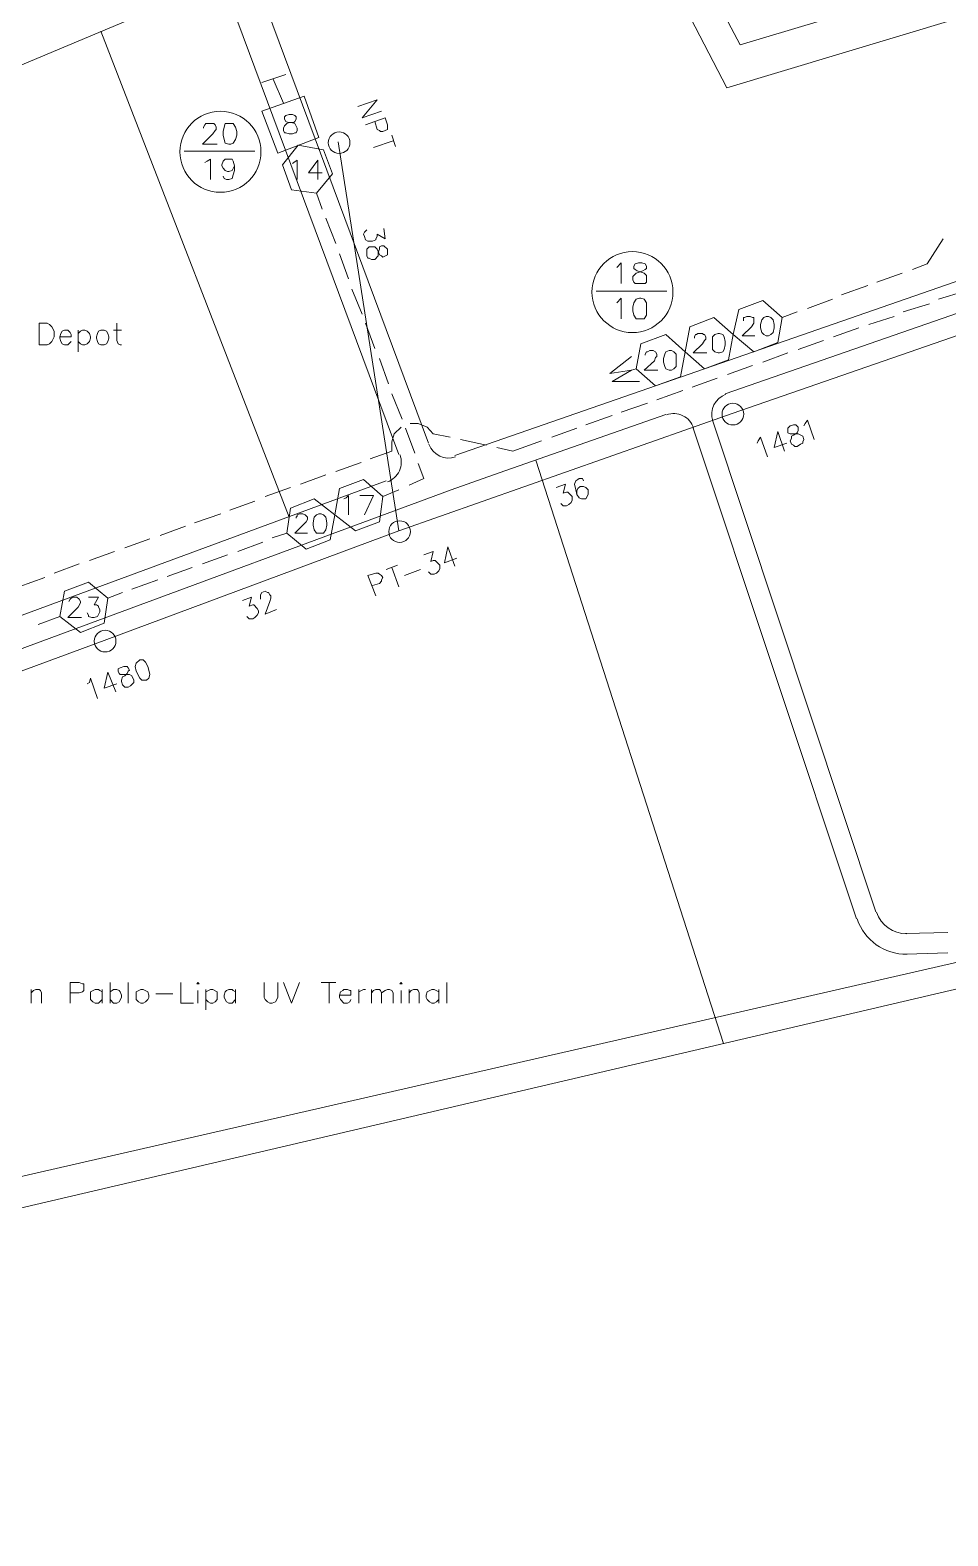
# Model space of a CAD drawing. Header units: millimetres. Extents: x 3.6 to 37.8, y 0.6 to 28.7.
# Drawn here: x 25.09 to 28.45, y 5.29 to 10.79 of the extents above; entities that cross this region are included whole.
import ezdxf

# ---------------------------------------------------------------- set-up
doc = ezdxf.new("R2010")
doc.units = ezdxf.units.MM
for name, color, linetype in [('PDF_Batangas$Geomap$BOUNDARY-NODE', 3, 'Continuous'), ('PDF_Batangas$Geomap$NAME-LANDMARK', 7, 'Continuous'), ('PDF_Batangas$Geomap$Passives-TapOffs', 7, 'Continuous'), ('PDF_Batangas$Geomap$POLE', 7, 'Continuous'), ('PDF_Batangas$Geomap$STRAND', 7, 'Continuous'), ('PDF_Batangas$Geomap$Symbols-SelfTerminating', 7, 'Continuous'), ('PDF_Batangas$Geomap$Symbols-Terminator', 7, 'Continuous'), ('PDF_FRAME-TB', 7, 'Continuous')]:
    doc.layers.add(name, color=color, linetype=linetype)
for name, color, linetype, true_color in [('PDF_Batangas$Geomap$Cable-565', 23, 'Continuous', 0xdd8a6e), ('PDF_Batangas$Geomap$LOTS', 254, 'Continuous', 0xdcdcdc), ('PDF_Batangas$Geomap$ROAD', 8, 'Continuous', 0x808080), ('PDF_Batangas$Geomap$SDU', 157, 'Continuous', 0x396472), ('PDF_Batangas$Geomap$Symbols-EndOfLine', 15, 'Continuous', 0x954a4a)]:
    doc.layers.add(name, color=color, linetype=linetype, true_color=true_color)

msp = doc.modelspace()

# ---------------------------------------------------------------- linework, layer by layer
at = {"layer": 'PDF_Batangas$Geomap$BOUNDARY-NODE', "lineweight": 0}
for points in [[(33.3498, 8.7465), (32.0501, 11.9074), (27.6384, 10.5793), (25.7599, 14.1987), (25.8147, 14.2787)], [(14.6911, 2.5712), (14.7015, 2.6608), (14.8641, 2.8485), (20.7207, 3.5657), (22.8306, 6.0884), (29.5398, 7.625)]]:
    msp.add_lwpolyline(points, dxfattribs=at)
at = {"layer": 'PDF_Batangas$Geomap$Cable-565', "lineweight": 13}
for points in [[(26.1393, 10.1936), (26.1602, 10.1352)], [(26.1727, 10.1019), (26.2102, 10.0102)], [(28.4286, 10.0268), (28.3702, 9.9351), (28.316, 9.9142)], [(26.2227, 9.9726), (26.2561, 9.8809)], [(28.0575, 9.8225), (28.1534, 9.8559)], [(28.1867, 9.8684), (28.2785, 9.9017)], [(26.2686, 9.8434), (26.3061, 9.7516)], [(27.9324, 9.7725), (28.0241, 9.8058)], [(28.5078, 9.835), (28.4119, 9.8058)], [(27.8406, 9.7391), (27.8948, 9.76)], [(28.2493, 9.7433), (28.1575, 9.7141)], [(28.3785, 9.7891), (28.2826, 9.76)], [(26.3186, 9.7183), (26.352, 9.6265)], [(28.12, 9.7016), (28.0283, 9.6682)], [(27.9908, 9.6557), (27.899, 9.6224)], [(26.3687, 9.589), (26.402, 9.4973)], [(27.8615, 9.6098), (27.7698, 9.5765)], [(27.7322, 9.564), (27.6405, 9.5306)], [(27.4779, 9.4722), (27.382, 9.4389)], [(27.603, 9.5181), (27.5112, 9.4848)], [(26.4146, 9.4597), (26.4521, 9.368)], [(27.3486, 9.4264), (27.2527, 9.393)], [(27.2193, 9.3805), (27.1234, 9.3471)], [(26.4479, 9.3388), (26.4229, 9.3138), (26.4146, 9.2846), (26.4146, 9.2512), (26.3353, 9.2221)], [(26.4646, 9.3346), (26.498, 9.2429)], [(26.4813, 9.3513), (26.5105, 9.3513), (26.5438, 9.3388), (26.5647, 9.3138), (26.6272, 9.3013)], [(27.0901, 9.3346), (26.9983, 9.3013)], [(26.7607, 9.2721), (26.6647, 9.2929)], [(26.9608, 9.2888), (26.8566, 9.2512), (26.7982, 9.2638)], [(26.302, 9.2095), (26.2102, 9.1762)], [(26.5105, 9.2054), (26.5313, 9.1512), (26.4771, 9.1261)], [(26.1727, 9.1637), (26.081, 9.1303)], [(26.0434, 9.1178), (25.9517, 9.0844)], [(26.4396, 9.1095), (26.3812, 9.0844)], [(25.9142, 9.0678), (25.8224, 9.0344)], [(25.6598, 8.976), (25.5681, 8.9427)], [(25.7891, 9.0219), (25.6932, 8.9885)], [(25.5306, 8.9302), (25.4388, 8.8968)], [(25.9434, 8.9177), (25.8516, 8.8843)], [(26.0309, 8.951), (25.9767, 8.9343)], [(25.4013, 8.8843), (25.3096, 8.8509)], [(25.8141, 8.8718), (25.7224, 8.8384)], [(25.272, 8.8384), (25.1803, 8.8051)], [(25.6848, 8.8259), (25.5931, 8.7926)], [(25.1469, 8.7884), (25.051, 8.755)], [(25.5597, 8.7801), (25.4638, 8.7467)], [(25.4305, 8.7342), (25.3763, 8.7133)], [(25.2011, 8.6466), (25.1219, 8.6174)]]:
    msp.add_lwpolyline(points, dxfattribs=at)
at = {"layer": 'PDF_Batangas$Geomap$LOTS', "lineweight": 0}
for points in [[(24.4536, 12.3639), (24.9009, 12.5329), (25.5931, 10.8858), (24.4798, 10.4188), (23.969, 11.636)], [(26.0393, 9.0094), (25.3512, 10.7857)], [(26.94, 9.2179), (27.6258, 7.0847)]]:
    msp.add_lwpolyline(points, dxfattribs=at)
at = {"layer": 'PDF_Batangas$Geomap$NAME-LANDMARK', "lineweight": 0}
for points in [[(25.0969, 7.233), (25.0969, 7.2831)], [(25.0969, 7.2706), (25.1052, 7.2789), (25.1136, 7.2831), (25.1261, 7.2831), (25.1302, 7.2789), (25.1344, 7.2706), (25.1344, 7.233)], [(25.2387, 7.233), (25.2387, 7.3081), (25.272, 7.3081), (25.2845, 7.3039), (25.2887, 7.3039), (25.2887, 7.2789), (25.2845, 7.2747), (25.272, 7.2706), (25.2387, 7.2706)], [(25.3554, 7.2456), (25.3429, 7.233), (25.3304, 7.233), (25.3221, 7.2372), (25.3137, 7.2456), (25.3137, 7.2747), (25.3304, 7.2831), (25.3429, 7.2831), (25.3471, 7.2789), (25.3554, 7.2747)], [(25.3554, 7.233), (25.3554, 7.2831)], [(25.3846, 7.233), (25.3846, 7.3081)], [(25.3846, 7.2747), (25.3929, 7.2789), (25.3971, 7.2831), (25.4096, 7.2831), (25.418, 7.2789), (25.4221, 7.2747), (25.4263, 7.2622), (25.4263, 7.2539), (25.418, 7.2372), (25.4096, 7.233), (25.3971, 7.233), (25.3846, 7.2456)], [(25.4513, 7.233), (25.4513, 7.3081)], [(25.6139, 7.2664), (25.5514, 7.2664)], [(25.689, 7.233), (25.6431, 7.233), (25.6431, 7.3081)], [(25.7057, 7.233), (25.7057, 7.2789)], [(25.7349, 7.208), (25.7349, 7.2831)], [(25.7349, 7.2747), (25.7516, 7.2831), (25.7599, 7.2831), (25.7766, 7.2747), (25.7766, 7.2456), (25.7682, 7.2372), (25.7599, 7.233), (25.7516, 7.233), (25.7432, 7.2372), (25.7349, 7.2456)], [(25.8433, 7.2456), (25.8308, 7.233), (25.8183, 7.233), (25.8099, 7.2372), (25.8016, 7.2539), (25.8016, 7.2622), (25.8058, 7.2747), (25.8099, 7.2789), (25.8183, 7.2831), (25.8308, 7.2831), (25.8349, 7.2789), (25.8433, 7.2747)], [(25.8433, 7.233), (25.8433, 7.2831)], [(25.9976, 7.3081), (25.9976, 7.2539), (25.9892, 7.2372), (25.9767, 7.233), (25.9684, 7.233), (25.96, 7.2372), (25.9517, 7.2456), (25.9475, 7.2539), (25.9475, 7.3081)], [(26.0768, 7.3081), (26.0476, 7.233), (26.0184, 7.3081)], [(26.2102, 7.3081), (26.156, 7.3081)], [(26.1852, 7.233), (26.1852, 7.3081)], [(26.2644, 7.2456), (26.2603, 7.2372), (26.2519, 7.233), (26.2394, 7.233), (26.2269, 7.2456), (26.2227, 7.2539), (26.2227, 7.2622), (26.2269, 7.2747), (26.2353, 7.2789), (26.2394, 7.2831), (26.2519, 7.2831), (26.2603, 7.2789), (26.2644, 7.2789), (26.2644, 7.2622), (26.2227, 7.2622)], [(26.2936, 7.233), (26.2936, 7.2831)], [(26.2936, 7.2622), (26.2936, 7.2747), (26.3103, 7.2831), (26.3186, 7.2831)], [(26.3395, 7.233), (26.3395, 7.2831)], [(26.3395, 7.2706), (26.3478, 7.2789), (26.3562, 7.2831), (26.3687, 7.2831), (26.3729, 7.2789), (26.377, 7.2706), (26.377, 7.233)], [(26.377, 7.2706), (26.3895, 7.2789), (26.3979, 7.2831), (26.4062, 7.2831), (26.4146, 7.2789), (26.4187, 7.2706), (26.4187, 7.233)], [(26.4479, 7.233), (26.4479, 7.2789)], [(26.4771, 7.233), (26.4771, 7.2831)], [(26.4771, 7.2706), (26.4854, 7.2789), (26.4938, 7.2831), (26.5063, 7.2831), (26.5105, 7.2789), (26.5146, 7.2706), (26.5146, 7.233)], [(26.5855, 7.2456), (26.5772, 7.2372), (26.5688, 7.233), (26.5605, 7.233), (26.5522, 7.2372), (26.5438, 7.2456), (26.5397, 7.2539), (26.5397, 7.2622), (26.5438, 7.2747), (26.5605, 7.2831), (26.5688, 7.2831), (26.5855, 7.2747)], [(26.5855, 7.233), (26.5855, 7.2831)], [(26.6147, 7.233), (26.6147, 7.3081)]]:
    msp.add_lwpolyline(points, dxfattribs=at)
for points in [[(25.4972, 7.2831), (25.5055, 7.2831), (25.5222, 7.2747), (25.5264, 7.2622), (25.5264, 7.2539), (25.5222, 7.2456), (25.5139, 7.2372), (25.5055, 7.233), (25.4972, 7.233), (25.4889, 7.2372), (25.4805, 7.2456), (25.4805, 7.2747)], [(25.7015, 7.3039), (25.7057, 7.3081), (25.7099, 7.3039)], [(26.4437, 7.3039), (26.4479, 7.3081), (26.4521, 7.3039)]]:
    msp.add_lwpolyline(points, close=True, dxfattribs=at)
at = {"layer": 'PDF_Batangas$Geomap$Passives-TapOffs', "lineweight": 9}
for points in [[(26.0935, 10.5481), (26.1477, 10.3979), (25.9976, 10.3396), (25.9392, 10.4939)], [(26.0393, 10.4813), (26.0518, 10.4813), (26.0601, 10.4772), (26.0643, 10.473), (26.0643, 10.4647), (26.0601, 10.4563), (26.056, 10.4522), (26.0393, 10.4522), (26.0309, 10.448), (26.0226, 10.4396), (26.0184, 10.4313), (26.0184, 10.423), (26.0226, 10.4146), (26.0268, 10.4146), (26.0393, 10.4105), (26.0518, 10.4105), (26.0601, 10.4146), (26.0643, 10.4146), (26.0685, 10.423), (26.0685, 10.4313), (26.0601, 10.448), (26.0476, 10.4522), (26.0351, 10.4522), (26.0268, 10.4563), (26.0226, 10.4647), (26.0226, 10.473), (26.0268, 10.4772)], [(26.0143, 10.2979), (26.0726, 10.3688), (26.1644, 10.3521), (26.1977, 10.2645), (26.1393, 10.1936), (26.0476, 10.2061)], [(27.7364, 9.614), (27.6613, 9.6766), (27.6822, 9.7683), (27.7698, 9.8017), (27.8406, 9.7391), (27.824, 9.6474)], [(27.7823, 9.7433), (27.7906, 9.7433), (27.7989, 9.7391), (27.8073, 9.7308), (27.8114, 9.7141), (27.8114, 9.7016), (27.8073, 9.6849), (27.7989, 9.6766), (27.7906, 9.6724), (27.7823, 9.6724), (27.7739, 9.6766), (27.7656, 9.6849), (27.7614, 9.7016), (27.7614, 9.7141), (27.7656, 9.7308), (27.7739, 9.7391)], [(27.5571, 9.5515), (27.4862, 9.614), (27.5029, 9.7058), (27.5904, 9.7391), (27.6613, 9.6766), (27.6447, 9.5848)], [(27.3778, 9.4889), (27.3069, 9.5515), (27.3236, 9.6432), (27.4153, 9.6766), (27.4862, 9.614), (27.4695, 9.5223)], [(27.6071, 9.6807), (27.6113, 9.6807), (27.6238, 9.6766), (27.628, 9.6682), (27.6321, 9.6515), (27.6321, 9.639), (27.628, 9.6224), (27.6238, 9.614), (27.6113, 9.6098), (27.6071, 9.6098), (27.5946, 9.614), (27.5863, 9.6224), (27.5863, 9.6682), (27.5946, 9.6766)], [(27.4278, 9.6182), (27.4362, 9.6182), (27.4445, 9.614), (27.4528, 9.6057), (27.4528, 9.5598), (27.4445, 9.5515), (27.4362, 9.5473), (27.4278, 9.5473), (27.4153, 9.5515), (27.4111, 9.5598), (27.407, 9.5765), (27.407, 9.589), (27.4111, 9.6057), (27.4153, 9.614)], [(26.2811, 8.9594), (26.2061, 9.0177), (26.2227, 9.1136), (26.3103, 9.147), (26.3812, 9.0844), (26.3687, 8.9927)], [(26.1018, 8.8926), (26.0309, 8.951), (26.0434, 9.0428), (26.131, 9.0761), (26.2061, 9.0177), (26.1894, 8.926)], [(26.1477, 9.0219), (26.156, 9.0219), (26.1644, 9.0177), (26.1727, 9.0094), (26.1769, 8.9885), (26.1769, 8.9802), (26.1727, 8.9635), (26.1644, 8.951), (26.1393, 8.951), (26.131, 8.9635), (26.1268, 8.9802), (26.1268, 8.9885), (26.131, 9.0094), (26.1393, 9.0177)], [(25.2762, 8.5882), (25.2011, 8.6466), (25.2178, 8.7384), (25.3054, 8.7717), (25.3763, 8.7133), (25.3638, 8.6216)]]:
    msp.add_lwpolyline(points, close=True, dxfattribs=at)
for points in [[(26.0518, 10.302), (26.056, 10.3062), (26.0685, 10.3145), (26.0685, 10.2437)], [(26.1602, 10.2687), (26.1102, 10.2687), (26.1435, 10.3145), (26.1435, 10.2437)], [(27.6989, 9.7266), (27.6989, 9.7391), (27.703, 9.7391), (27.7114, 9.7433), (27.7239, 9.7433), (27.7322, 9.7391), (27.7364, 9.7391), (27.7364, 9.7183), (27.7281, 9.7058), (27.6947, 9.6724), (27.7406, 9.6724)], [(27.5196, 9.6641), (27.5196, 9.6682), (27.5237, 9.6766), (27.5279, 9.6766), (27.5321, 9.6807), (27.5487, 9.6807), (27.5529, 9.6766), (27.5571, 9.6766), (27.5613, 9.6682), (27.5613, 9.6599), (27.5571, 9.6557), (27.5487, 9.6432), (27.5154, 9.6098), (27.5654, 9.6098)], [(27.3403, 9.6015), (27.3403, 9.6057), (27.3444, 9.614), (27.3486, 9.614), (27.3569, 9.6182), (27.3694, 9.6182), (27.3778, 9.614), (27.382, 9.6057), (27.382, 9.5973), (27.3778, 9.5932), (27.3736, 9.5807), (27.3361, 9.5473), (27.3861, 9.5473)], [(26.2394, 9.0761), (26.2478, 9.0803), (26.2561, 9.0886), (26.2561, 9.0177)], [(26.2978, 9.0886), (26.3478, 9.0886), (26.3145, 9.0177)], [(26.0643, 9.0052), (26.0643, 9.0094), (26.0685, 9.0136), (26.0685, 9.0177), (26.0768, 9.0219), (26.0893, 9.0219), (26.0976, 9.0177), (26.106, 9.0094), (26.106, 9.0011), (26.1018, 8.9927), (26.0601, 8.951), (26.106, 8.951)], [(25.2345, 8.7008), (25.2387, 8.7092), (25.247, 8.7175), (25.2637, 8.7175), (25.272, 8.7092), (25.2762, 8.7008), (25.2762, 8.6967), (25.2679, 8.68), (25.2303, 8.6424), (25.2804, 8.6424)], [(25.3054, 8.7175), (25.3429, 8.7175), (25.3262, 8.6883), (25.3346, 8.6883), (25.3429, 8.6841), (25.3429, 8.68), (25.3471, 8.6716), (25.3471, 8.6633), (25.3387, 8.6466), (25.3262, 8.6424), (25.3179, 8.6424), (25.3054, 8.6466), (25.3054, 8.6508), (25.3012, 8.6591)]]:
    msp.add_lwpolyline(points, dxfattribs=at)
at = {"layer": 'PDF_Batangas$Geomap$POLE', "lineweight": 0}
for points in [[(26.2895, 10.5105), (26.3603, 10.5355), (26.3061, 10.4688), (26.377, 10.4939)], [(26.3186, 10.4438), (26.3895, 10.4688), (26.3979, 10.4438), (26.3979, 10.4271), (26.3812, 10.4188), (26.3729, 10.4188), (26.3687, 10.423), (26.3603, 10.4271), (26.352, 10.4563)], [(26.4271, 10.3646), (26.4146, 10.4063)], [(26.3478, 10.3604), (26.4187, 10.3854)], [(27.9199, 9.343), (27.924, 9.3513), (27.9324, 9.3638), (27.9574, 9.2929)], [(27.8573, 9.2804), (27.8114, 9.2638), (27.824, 9.3221), (27.849, 9.2512)], [(27.7489, 9.2804), (27.7531, 9.2888), (27.7614, 9.3013), (27.7864, 9.2304)], [(26.5313, 8.8718), (26.5647, 8.8843), (26.5563, 8.8468), (26.5647, 8.8509), (26.573, 8.8509), (26.5897, 8.8343), (26.5897, 8.8217), (26.5855, 8.8134), (26.5772, 8.8051), (26.5688, 8.8009), (26.5563, 8.8009), (26.548, 8.8092)], [(26.6522, 8.8593), (26.6064, 8.8426), (26.6189, 8.901), (26.6439, 8.8301)], [(26.4354, 8.8343), (26.3937, 8.8176)], [(26.4396, 8.755), (26.4146, 8.8259)], [(26.5188, 8.8176), (26.4604, 8.7967)], [(26.3562, 8.7217), (26.327, 8.7967), (26.3562, 8.8051), (26.3645, 8.8051), (26.3687, 8.8009), (26.377, 8.7967), (26.3812, 8.7884), (26.377, 8.7801), (26.377, 8.7759), (26.3687, 8.7675), (26.3437, 8.7592)], [(25.4096, 8.4006), (25.3638, 8.3839), (25.3763, 8.4423), (25.4055, 8.3714)], [(25.3012, 8.4006), (25.3096, 8.4048), (25.3137, 8.4214), (25.3387, 8.3464)]]:
    msp.add_lwpolyline(points, dxfattribs=at)
for points in [[(27.8698, 9.343), (27.8823, 9.3471), (27.8907, 9.3471), (27.899, 9.3388), (27.899, 9.3263), (27.8948, 9.318), (27.8823, 9.3096), (27.874, 9.3054), (27.874, 9.2971), (27.8698, 9.2888), (27.874, 9.2763), (27.8823, 9.2721), (27.8865, 9.2679), (27.8948, 9.2679), (27.9074, 9.2763), (27.9157, 9.2804), (27.9157, 9.2846), (27.9199, 9.2929), (27.9157, 9.3054), (27.899, 9.3138), (27.8698, 9.3138), (27.8615, 9.318), (27.8615, 9.3346)], [(25.4805, 8.4757), (25.493, 8.4882), (25.5055, 8.4882), (25.5139, 8.4798), (25.5222, 8.4631), (25.5264, 8.4506), (25.5306, 8.434), (25.5264, 8.4214), (25.518, 8.4131), (25.5014, 8.4131), (25.493, 8.4214), (25.4805, 8.4465), (25.4763, 8.4631)], [(25.4221, 8.459), (25.4346, 8.4631), (25.4472, 8.4631), (25.4513, 8.459), (25.4555, 8.4506), (25.4513, 8.4465), (25.4472, 8.4381), (25.4388, 8.4298), (25.4305, 8.4256), (25.4263, 8.4131), (25.4263, 8.4089), (25.4305, 8.3964), (25.4388, 8.3881), (25.4513, 8.3881), (25.4597, 8.3923), (25.4722, 8.4048), (25.4722, 8.4131), (25.4638, 8.4298), (25.4555, 8.434), (25.4221, 8.434), (25.418, 8.4381), (25.4138, 8.4465), (25.4138, 8.4548)]]:
    msp.add_lwpolyline(points, close=True, dxfattribs=at)
for centre in [(26.2217, 10.3784), (27.6603, 9.386), (26.4427, 8.9565), (25.3668, 8.5561)]:
    msp.add_circle(centre, 0.0396, dxfattribs=at)
at = {"layer": 'PDF_Batangas$Geomap$ROAD', "lineweight": 0}
for points in [[(26.548, 9.2804), (25.9142, 10.9859)], [(25.8058, 10.9442), (26.4396, 9.2387)], [(27.6321, 9.4597), (31.0389, 10.644), (31.0014, 10.7482), (26.6439, 9.2346)], [(23.7584, 8.0462), (26.6314, 9.1095), (26.8065, 9.172), (27.4153, 9.3847)], [(28.1826, 7.5666), (27.5863, 9.3638)], [(27.5154, 9.3346), (28.1117, 7.5416)], [(26.3937, 9.1428), (23.7292, 8.1587)], [(28.4453, 7.4916), (28.291, 7.4874)], [(28.2951, 7.4123), (28.4453, 7.4165)]]:
    msp.add_lwpolyline(points, dxfattribs=at)
for centre, radius, start, end in [((27.6603, 9.386), 0.0771, 109.1491, 198.4241), ((27.4435, 9.3109), 0.0771, 18.4241, 109.1492), ((26.622, 9.3026), 0.0771, 200.3412, 289.1492), ((26.3718, 9.2108), 0.0771, 290.2862, 20.3411), ((28.2941, 7.6012), 0.1147, 198.4241, 270.78), ((28.2941, 7.6012), 0.1897, 198.4241, 270.78)]:
    msp.add_arc(centre, radius, start, end, dxfattribs=at)
at = {"layer": 'PDF_Batangas$Geomap$SDU', "lineweight": 0}
for points in [[(25.1261, 9.7183), (25.1553, 9.7183), (25.1636, 9.7141), (25.1719, 9.7058), (25.1803, 9.6891), (25.1803, 9.6682), (25.1719, 9.6515), (25.1636, 9.6432), (25.1553, 9.639), (25.1261, 9.639)], [(25.3512, 9.6932), (25.3638, 9.6932), (25.3721, 9.6891), (25.3763, 9.6807), (25.3804, 9.6682), (25.3804, 9.6641), (25.3763, 9.6515), (25.3721, 9.6432), (25.3638, 9.639), (25.3512, 9.639), (25.3429, 9.6432), (25.3387, 9.6515), (25.3346, 9.6641), (25.3346, 9.6682), (25.3387, 9.6807), (25.3429, 9.6891)]]:
    msp.add_lwpolyline(points, close=True, dxfattribs=at)
for points in [[(25.2428, 9.6515), (25.2303, 9.639), (25.2178, 9.639), (25.2095, 9.6432), (25.2053, 9.6515), (25.2011, 9.6641), (25.2011, 9.6682), (25.2053, 9.6807), (25.2095, 9.6891), (25.2178, 9.6932), (25.2303, 9.6932), (25.2387, 9.6849), (25.2428, 9.6766), (25.2428, 9.6682), (25.2011, 9.6682)], [(25.2679, 9.614), (25.2679, 9.6932)], [(25.2679, 9.6807), (25.2762, 9.6891), (25.2845, 9.6932), (25.2929, 9.6932), (25.3012, 9.6891), (25.3096, 9.6807), (25.3137, 9.6682), (25.3137, 9.6641), (25.3096, 9.6515), (25.3012, 9.6432), (25.2929, 9.639), (25.2845, 9.639), (25.2762, 9.6432), (25.2679, 9.6515)], [(25.4263, 9.6932), (25.3971, 9.6932)], [(25.4263, 9.639), (25.4221, 9.639), (25.4138, 9.6432), (25.4096, 9.6557), (25.4096, 9.7183)]]:
    msp.add_lwpolyline(points, dxfattribs=at)
at = {"layer": 'PDF_Batangas$Geomap$STRAND', "color": 254, "lineweight": 0, "true_color": 0xdcdcdc}
for points in [[(30.993, 10.5439), (29.3793, 9.9851), (27.6572, 9.3888), (26.4396, 8.9594), (25.3638, 8.559), (23.7834, 7.9753)], [(26.2186, 10.3813), (26.4396, 8.9594)]]:
    msp.add_lwpolyline(points, dxfattribs=at)
at = {"layer": 'PDF_Batangas$Geomap$STRAND', "lineweight": 0}
for points in [[(26.3854, 10.0644), (26.3895, 10.0268), (26.3603, 10.0435), (26.3603, 10.0352), (26.3562, 10.0268), (26.3562, 10.0227), (26.3437, 10.0185), (26.327, 10.0185), (26.3186, 10.0227), (26.3145, 10.0352), (26.3103, 10.0435), (26.3145, 10.0518), (26.3228, 10.0602)], [(27.0901, 9.0928), (27.0859, 9.1095), (27.0817, 9.1303), (27.0859, 9.1428), (27.0942, 9.147), (27.0984, 9.1512), (27.1109, 9.1512), (27.1151, 9.1428)], [(27.015, 9.1178), (27.0484, 9.1303), (27.04, 9.097), (27.0525, 9.1011), (27.0567, 9.1011), (27.0734, 9.0844), (27.0734, 9.0719), (27.0692, 9.0636), (27.0609, 9.0553), (27.0525, 9.0511), (27.04, 9.0511), (27.0317, 9.0594)], [(25.8683, 8.705), (25.9017, 8.7175), (25.8933, 8.6841), (25.9058, 8.6883), (25.91, 8.6883), (25.9225, 8.6758), (25.9267, 8.6675), (25.9267, 8.6591), (25.9225, 8.6508), (25.9142, 8.6424), (25.9058, 8.6383), (25.8933, 8.6383), (25.885, 8.6466)], [(25.935, 8.7092), (25.935, 8.7258), (25.9392, 8.7342), (25.9517, 8.7384), (25.96, 8.7342), (25.9642, 8.7342), (25.9684, 8.7258), (25.9726, 8.7217), (25.9726, 8.7133), (25.9684, 8.7008), (25.9517, 8.655), (25.9934, 8.6716)]]:
    msp.add_lwpolyline(points, dxfattribs=at)
for points in [[(26.3979, 9.9893), (26.3979, 9.9685), (26.3812, 9.9601), (26.377, 9.9643), (26.3687, 9.9685), (26.3645, 9.981), (26.3603, 9.9893), (26.352, 9.9976), (26.3312, 9.9976), (26.3228, 9.9893), (26.3228, 9.9643), (26.327, 9.9559), (26.3312, 9.9559), (26.3395, 9.9518), (26.352, 9.9518), (26.3645, 9.9643), (26.3645, 9.9768), (26.3687, 9.9893), (26.3687, 9.9976), (26.377, 10.0018), (26.3854, 10.0018)], [(27.0901, 9.1053), (27.0942, 9.1136), (27.1026, 9.122), (27.1151, 9.122), (27.1234, 9.1178), (27.1318, 9.1095), (27.1318, 9.0928), (27.1234, 9.0761), (27.1067, 9.0761), (27.0984, 9.0803), (27.0901, 9.0928)]]:
    msp.add_lwpolyline(points, close=True, dxfattribs=at)
at = {"layer": 'PDF_Batangas$Geomap$Symbols-EndOfLine', "lineweight": 0}
for points in [[(25.7265, 10.4313), (25.7265, 10.4355), (25.7307, 10.4438), (25.7349, 10.448), (25.7641, 10.448), (25.7682, 10.4438), (25.7724, 10.4355), (25.7724, 10.4271), (25.7682, 10.423), (25.7599, 10.4105), (25.7224, 10.3729), (25.7766, 10.3729)], [(25.9142, 10.3479), (25.6556, 10.3479)], [(25.7307, 10.3062), (25.739, 10.3104), (25.7516, 10.3187), (25.7516, 10.2437)], [(25.8391, 10.2937), (25.8308, 10.277), (25.8183, 10.2728), (25.8141, 10.2728), (25.8058, 10.277), (25.7974, 10.2854), (25.7933, 10.2937), (25.7933, 10.2979), (25.7974, 10.3104), (25.8058, 10.3187), (25.8308, 10.3187), (25.8349, 10.3104), (25.8391, 10.2937), (25.8391, 10.277), (25.8349, 10.2603), (25.8308, 10.2478), (25.8183, 10.2437), (25.8099, 10.2437), (25.8016, 10.2478), (25.7974, 10.2562)], [(27.236, 9.9226), (27.2527, 9.9393), (27.2527, 9.8642)], [(27.4195, 9.835), (27.161, 9.835)], [(27.236, 9.7933), (27.2527, 9.81), (27.2527, 9.7349)]]:
    msp.add_lwpolyline(points, dxfattribs=at)
for points in [[(25.8058, 10.448), (25.8349, 10.448), (25.8433, 10.4355), (25.8475, 10.4188), (25.8475, 10.4063), (25.8433, 10.3896), (25.8349, 10.3771), (25.8266, 10.3729), (25.8183, 10.3729), (25.8058, 10.3771), (25.8016, 10.3896), (25.7974, 10.4063), (25.7974, 10.4188), (25.8016, 10.4355)], [(27.3152, 9.9393), (27.3277, 9.9393), (27.3403, 9.9351), (27.3444, 9.9268), (27.3444, 9.9184), (27.3403, 9.9142), (27.3319, 9.9101), (27.3069, 9.9017), (27.2944, 9.8892), (27.2944, 9.8767), (27.2986, 9.8684), (27.3027, 9.8642), (27.3403, 9.8642), (27.3444, 9.8684), (27.3444, 9.8934), (27.3361, 9.9017), (27.3111, 9.9101), (27.3027, 9.9142), (27.2986, 9.9184), (27.2986, 9.9268), (27.3027, 9.9351)], [(27.3194, 9.81), (27.3236, 9.81), (27.3361, 9.8058), (27.3444, 9.7933), (27.3444, 9.7475), (27.3361, 9.7349), (27.3069, 9.7349), (27.2986, 9.7475), (27.2944, 9.7641), (27.2944, 9.7766), (27.2986, 9.7933), (27.3069, 9.8058)]]:
    msp.add_lwpolyline(points, close=True, dxfattribs=at)
for centre in [(25.788, 10.3451), (27.2933, 9.8322)]:
    msp.add_circle(centre, 0.148, dxfattribs=at)
at = {"layer": 'PDF_Batangas$Geomap$Symbols-SelfTerminating', "lineweight": 9}
for points in [[(25.9392, 10.5981), (26.0268, 10.6273)], [(25.9809, 10.6106), (26.0184, 10.523)]]:
    msp.add_lwpolyline(points, dxfattribs=at)
at = {"layer": 'PDF_Batangas$Geomap$Symbols-Terminator', "lineweight": 9}
for points in [[(27.3069, 9.5515), (27.2902, 9.5473), (27.211, 9.5348), (27.2902, 9.5973)], [(27.3194, 9.5056), (27.2193, 9.5056), (27.2902, 9.5473)]]:
    msp.add_lwpolyline(points, dxfattribs=at)
at = {"layer": 'PDF_FRAME-TB', "color": 254, "lineweight": 0, "true_color": 0xdcdcdc}
msp.add_lwpolyline([(32.0772, 12.0492), (27.6864, 10.7357), (25.7766, 14.3509), (23.6583, 11.1694), (22.9494, 11.6572), (26.8065, 17.2573), (30.8888, 23.166), (28.4202, 27.8737), (16.5279, 23.8748), (11.8327, 19.4465), (8.4176, 16.9779), (12.4748, 2.567), (14.7224, 2.5712), (14.8891, 2.7755), (20.7603, 3.451), (22.9161, 5.9821), (29.5419, 7.5333), (33.4199, 8.7675)], close=True, dxfattribs=at)

doc.saveas('drawing.dxf')
